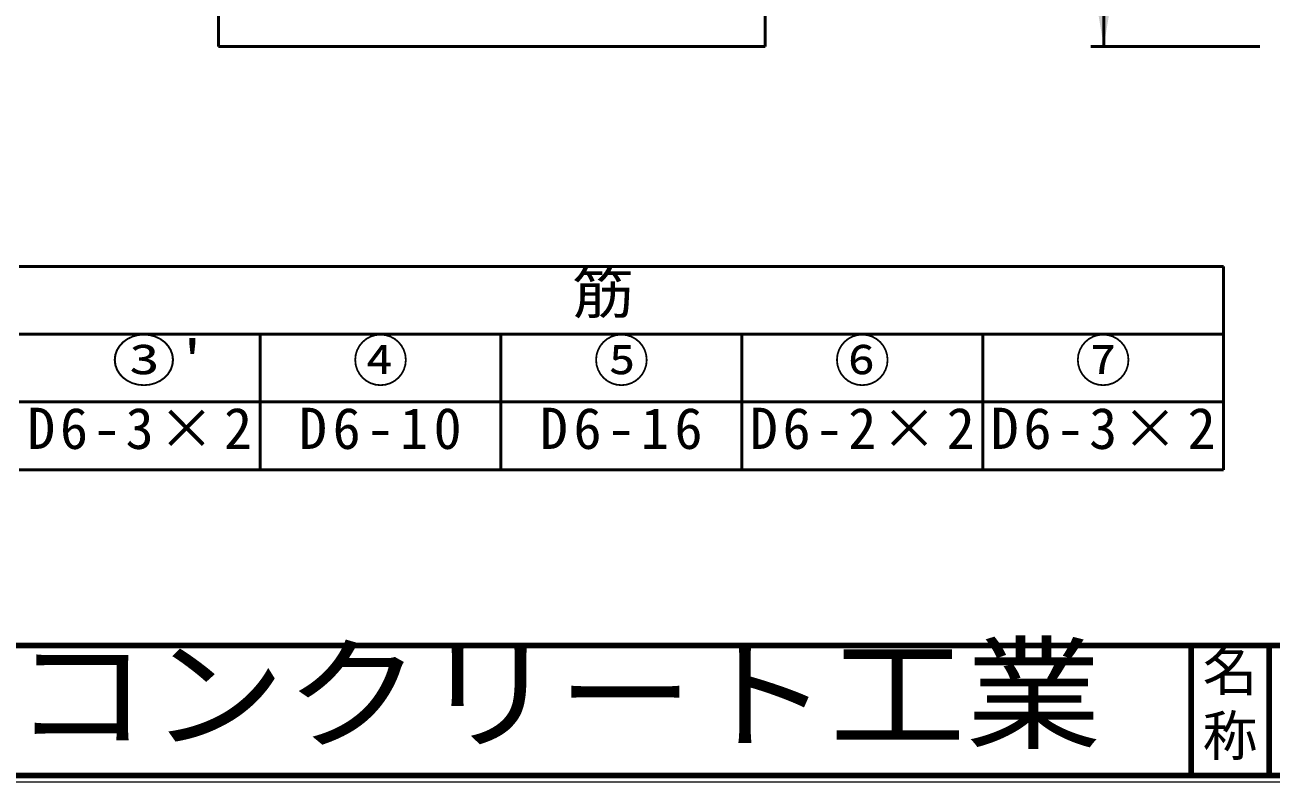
# Model space of a CAD drawing. Units: millimetres, scale not verified. Extents: x 100 to 4105, y 100 to 2870.
# Drawn here: x 1024 to 1981, y 100 to 682 of the extents above; entities that cross this region are included whole.
import ezdxf
from ezdxf.enums import TextEntityAlignment as Align

# ---------------------------------------------------------------- set-up
doc = ezdxf.new("R2010")
doc.units = ezdxf.units.MM
doc.header["$LTSCALE"] = 5
doc.layers.add('V-nasSTD', color=7, linetype='Continuous', lineweight=35)
doc.styles.add('ＭＳ ゴシック', font='')
doc.styles.get('ＭＳ ゴシック').set_extended_font_data('MS Gothic')

msp = doc.modelspace()

# ---------------------------------------------------------------- hatches: boundary and pattern name
at = {"layer": 'V-nasSTD'}
msp.add_hatch(color=256, dxfattribs=at).paths.add_polyline_path([(1846.969, 701.045), (1852.969, 665.045), (1858.969, 701.045)])

# ---------------------------------------------------------------- linework, layer by layer
at = {"layer": 'V-nasSTD', "lineweight": 50}
for p, q in [((1852.969, 665.045), (1852.969, 1405.045)), ((1172.969, 1393.045), (1172.969, 665.045)), ((1592.969, 1393.045), (1592.969, 665.045)), ((1172.969, 665.045), (1592.969, 665.045)), ((1972.969, 665.045), (1842.969, 665.045)), ((1205, 496), (1020, 496)), ((1390, 496), (1205, 496)), ((1575, 496), (1390, 496)), ((1760, 496), (1575, 496)), ((1945, 496), (1760, 496)), ((1945, 444), (1945, 496)), ((1020, 444), (1205, 444)), ((1390, 444), (1205, 444)), ((1205, 392), (1205, 444)), ((1390, 392), (1390, 444)), ((1390, 444), (1575, 444)), ((1390, 392), (1390, 444)), ((1390, 444), (1390, 392)), ((1575, 392), (1575, 444)), ((1575, 392), (1575, 444)), ((1575, 444), (1760, 444)), ((1575, 392), (1575, 444)), ((1575, 444), (1575, 392)), ((1760, 392), (1760, 444)), ((1760, 444), (1945, 444)), ((1760, 392), (1760, 444)), ((1760, 444), (1760, 392)), ((1945, 392), (1945, 444)), ((1020, 392), (1205, 392)), ((1205, 392), (1390, 392)), ((1205, 340), (1205, 392)), ((1390, 340), (1390, 392)), ((1390, 392), (1575, 392)), ((1390, 340), (1390, 392)), ((1390, 392), (1390, 340)), ((1575, 340), (1575, 392)), ((1575, 340), (1575, 392)), ((1575, 392), (1760, 392)), ((1575, 340), (1575, 392)), ((1575, 392), (1575, 340)), ((1760, 340), (1760, 392)), ((1760, 392), (1945, 392)), ((1760, 340), (1760, 392)), ((1760, 392), (1760, 340)), ((1945, 340), (1945, 392)), ((1020, 340), (1205, 340)), ((1205, 340), (1390, 340)), ((1390, 340), (1575, 340)), ((1575, 340), (1760, 340)), ((1760, 340), (1945, 340))]:
    msp.add_line(p, q, dxfattribs=at)
at = {"layer": 'V-nasSTD', "lineweight": 100}
for p, q in [((105, 205), (4100, 205)), ((1920, 205), (1920, 105)), ((1980, 205), (1980, 105)), ((105, 105), (4100, 105))]:
    msp.add_line(p, q, dxfattribs=at)
at = {"layer": 'V-nasSTD', "lineweight": 13}
msp.add_lwpolyline([(100, 100), (100, 2870), (4105, 2870), (4105, 100)], close=True, dxfattribs=at)

# ---------------------------------------------------------------- texts
at = {"layer": 'V-nasSTD', "style": 'ＭＳ ゴシック'}
for s, height, width, p in [('配\u3000\u3000\u3000\u3000\u3000\u3000\u3000\u3000\u3000\u3000筋', 31.67, 1.1, (922.04, 491.6)), ("③'", 31.67, 1.15, (1090.9, 439.6)), ('株式会社船生コンクリート工業', 69.65, 1.1, (388.279, 202.55))]:
    msp.add_text(s, height=height, dxfattribs=dict(at, width=width)).set_placement(p, align=Align.TOP_LEFT)
for s, height, p in [('④', 31.67, (1275.9, 439.6)), ('⑤', 31.67, (1460.9, 439.6)), ('⑥', 31.67, (1645.9, 439.6)), ('⑦', 31.67, (1830.9, 439.6)), ('名', 30.79, (1928.982, 200.999)), ('称', 30.79, (1928.976, 151.01))]:
    msp.add_text(s, height=height, dxfattribs=at).set_placement(p, align=Align.TOP_LEFT)
at = {"layer": 'V-nasSTD', "char_height": 31.67, "attachment_point": 1, "style": 'ＭＳ ゴシック'}
for s, insert in [('\\T1.17;D6-3×2', (1026.1, 387.6)), ('\\T1.2;D6-10', (1234.86, 387.6)), ('\\T1.2;D6-16', (1419.86, 387.6)), ('\\T1.17;D6-2×2', (1581.1, 387.6)), ('\\T1.17;D6-3×2', (1766.1, 387.6))]:
    msp.add_mtext(s, dxfattribs=dict(at, insert=insert))

doc.saveas('drawing.dxf')
